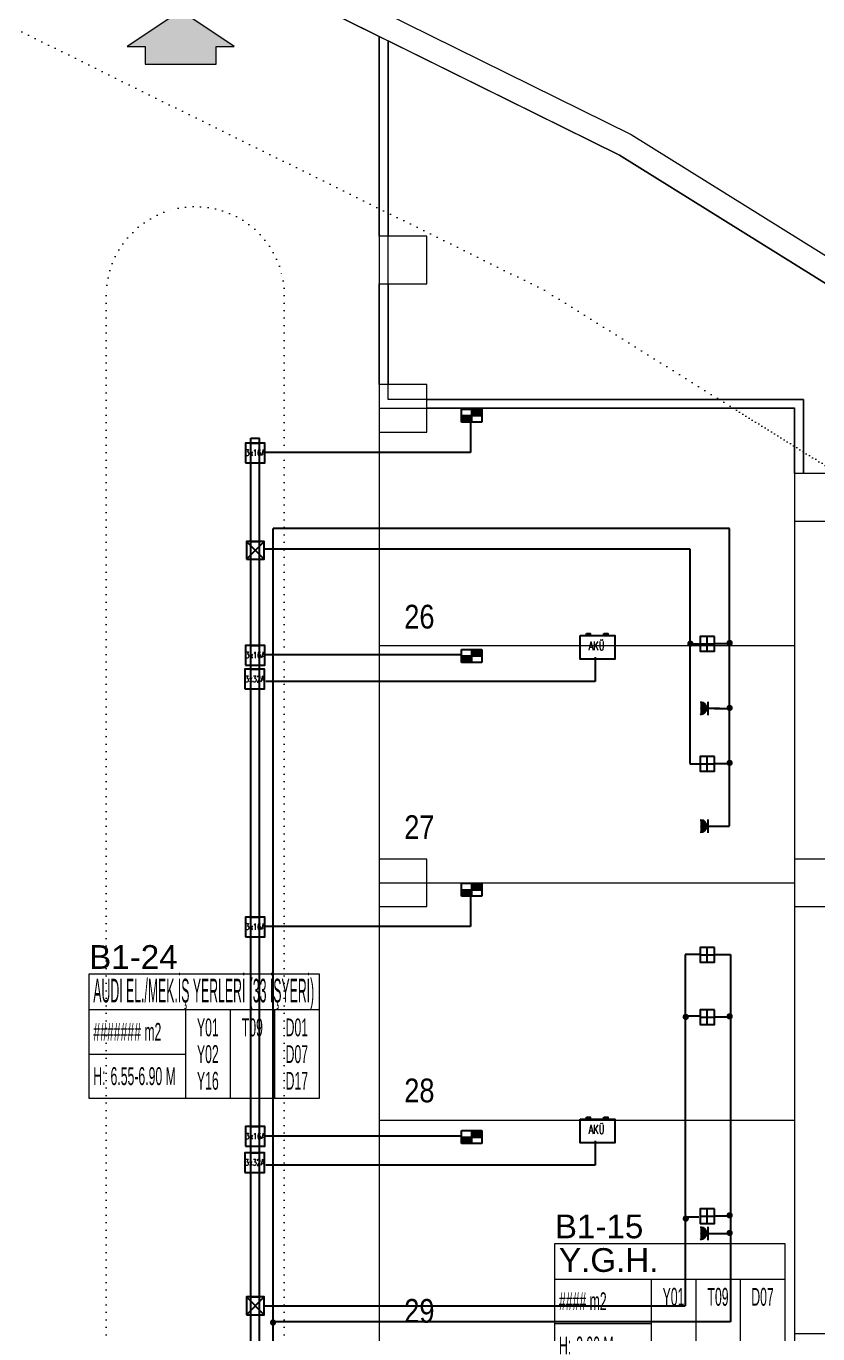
# Model space of a CAD drawing. Header units: metres. Extents: x -13194 to 152406, y -4219 to 19791.
# Drawn here: x 66100 to 67434, y 2480 to 4684 of the extents above; entities that cross this region are included whole.
import ezdxf
from ezdxf.enums import TextEntityAlignment as Align

# ---------------------------------------------------------------- set-up
doc = ezdxf.new("R2010")
doc.units = ezdxf.units.M
doc.header["$LTSCALE"] = 100
doc.header["$MEASUREMENT"] = 0
doc.linetypes.add('DOT2', pattern=[0.125, 0, -0.125])
doc.linetypes.add('HIDDEN', pattern=[0.375, 0.25, -0.125])
doc.layers.get('0').update_dxf_attribs({"color": 9, "lineweight": 9})
for name, color, linetype, lineweight in [('00', 9, 'Continuous', 9), ('01', 9, 'Continuous', 9), ('06D', 9, 'Continuous', 9), ('20', 9, 'DOT2', 9), ('21', 9, 'Continuous', 9), ('21_mahal200', 9, 'Continuous', 9), ('30', 41, 'Continuous', 9), ('E-BUSBAR', 7, 'Continuous', 30), ('E-DUVARA MONTE PRİZ KUTUSU', 7, 'Continuous', 30), ('E-EKİPMAN PANOSU', 7, 'Continuous', 30), ('E-KABLO', 7, 'Continuous', 30), ('E-KOMBİNE ETANŞ PRİZ (2x1 FAZ+4x3 FAZ)', 7, 'Continuous', 30), ('E-LINYE', 7, 'Continuous', 30), ('E-UPS PRİZ', 7, 'Continuous', 30)]:
    doc.layers.add(name, color=color, linetype=linetype, lineweight=lineweight)
doc.styles.add('Arial', font='arial.ttf', dxfattribs={"height": 2.5})
doc.styles.add('E-YAZI', font='txttw.shx')
doc.styles.add('MuuM_TEXT-STANDART', font='ARIALN.TTF')

# ---------------------------------------------------------------- blocks, each defined once
blk = doc.blocks.new('100_UPS PRİZ')
at = {"layer": 'E-UPS PRİZ', "color": 4}
for p, q in [((-1.22, 2.14), (1.28, 2.14)), ((0, 2.4), (0, 0))]:
    blk.add_line(p, q, dxfattribs=at)
at = {"layer": 'E-UPS PRİZ', "color": 4, "const_width": 1.2}
blk.add_lwpolyline([(-0.6, 3.58, 0.97398), (0.6, 3.58, 0.97398)], format="xyb", dxfattribs=at)
at = {"layer": 'E-UPS PRİZ', "color": 4}
blk.add_arc((0, 3.6), 1.2, 180.7551, 0.7551, dxfattribs=at)
blk = doc.blocks.new('10_DUVARA MONTE PRİZ KUTUSU')
at = {"layer": 'E-DUVARA MONTE PRİZ KUTUSU', "color": 4}
for p, q in [((24.5, 0), (-24.5, 0)), ((0, 24.5), (0, -24.5))]:
    blk.add_line(p, q, dxfattribs=at)
blk.add_lwpolyline([(-24.5, -24.5), (24.5, -24.5), (24.5, 24.5), (-24.5, 24.5)], close=True, dxfattribs=at)
blk = doc.blocks.new('BUSBAR ÇIKIŞ')
at = {"layer": 'E-BUSBAR'}
for p, q in [((-15, 30), (15, 0)), ((-15, 0), (15, 30))]:
    blk.add_line(p, q, dxfattribs=at)
at = {"layer": 'E-BUSBAR', "color": 5}
blk.add_line((-7.5, 30), (7.5, 30), dxfattribs=at)
blk.add_line((-7.5, 30), (7.5, 30), dxfattribs=at)
blk.add_lwpolyline([(-15, 0), (15, 0), (15, 30), (-15, 30)], close=True, dxfattribs=at)
blk = doc.blocks.new('E-3X16A BUSBAR CIKIS KUTUSU')
at = {"layer": 'E-BUSBAR', "color": 30}
blk.add_line((-83, 162), (82, 162), dxfattribs=at)
blk.add_line((-83, 162), (82, 162), dxfattribs=at)
at = {"layer": 'E-BUSBAR', "color": 6}
blk.add_lwpolyline([(-166, -168), (164, -168), (164, 162), (-166, 162)], close=True, dxfattribs=at)
at = {"layer": 'E-BUSBAR', "color": 6, "style": 'E-YAZI', "width": 0.7}
blk.add_text('3x16A', height=105, dxfattribs=at).set_placement((0, 0), align=Align.MIDDLE)
blk = doc.blocks.new('100_EKİPMAN PANOSU')
at = {"layer": 'E-EKİPMAN PANOSU', "color": 4}
for p, q in [((-3.07, 3.95), (3.07, 3.95)), ((-3.07, 0), (-3.07, 3.95)), ((0, 3.95), (0, 0)), ((3.07, 3.95), (3.07, 0)), ((-3.07, 1.97), (3.07, 1.97)), ((3.07, 0), (-3.07, 0))]:
    blk.add_line(p, q, dxfattribs=at)
for points in [[(0, 3.95), (3.07, 3.95), (0, 1.97), (3.07, 1.97)], [(-3.07, 1.97), (0, 1.97), (-3.07, 0), (0, 0)]]:
    blk.add_solid(points, dxfattribs=at)
blk = doc.blocks.new('E-AKU SARJ VE ENERJI UNITESI')
at = {"layer": 'E-KOMBİNE ETANŞ PRİZ (2x1 FAZ+4x3 FAZ)', "color": 2}
for points in [[(-290, 399), (290, 399), (290, 0), (-290, 0)], [(-186, 434), (-122, 434), (-122, 399), (-186, 399)], [(108, 434), (172, 434), (172, 399), (108, 399)]]:
    blk.add_lwpolyline(points, close=True, dxfattribs=at)
at = {"layer": 'E-KOMBİNE ETANŞ PRİZ (2x1 FAZ+4x3 FAZ)', "color": 2, "style": 'E-YAZI', "width": 0.7}
blk.add_text('AKÜ', height=147, dxfattribs=at).set_placement((-16, 243), align=Align.MIDDLE)
blk = doc.blocks.new('E-3X32A BUSBAR CIKIS KUTUSU')
at = {"layer": 'E-BUSBAR', "color": 2}
blk.add_line((-83, 162), (82, 162), dxfattribs=at)
blk.add_line((-83, 162), (82, 162), dxfattribs=at)
blk.add_lwpolyline([(-166, -168), (164, -168), (164, 162), (-166, 162)], close=True, dxfattribs=at)
at = {"layer": 'E-BUSBAR', "color": 2, "style": 'E-YAZI', "width": 0.7}
blk.add_text('3x32A', height=105, dxfattribs=at).set_placement((0, 0), align=Align.MIDDLE)
blk = doc.blocks.new('p-kolon_80x80')
blk.add_lwpolyline([(-40, -40), (40, -40), (40, 40), (-40, 40)], close=True)
blk = doc.blocks.new('1.bod.mimari.elk')
at = {"layer": '01'}
blk.add_lwpolyline([(10457.8, -3878), (10964.6, -4128.6), (11442.7, -4426.4), (12040, -4815.3), (12040, -4863), (11421.2, -4460.1), (10945.1, -4163.6), (10440.1, -3913.9)], close=True, dxfattribs=at)
for p in [(10580, -4340), (10580, -4590), (11280, -4740), (10580, -5390), (11280, -5390)]:
    blk.add_blockref('p-kolon_80x80', p, dxfattribs=at)
blk = doc.blocks.new('p-b1 tavan lejant')
at = {"layer": '30'}
blk.add_lwpolyline([(66440.1, -20283.9), (66540, -20333.3), (66540, -21000), (66620, -21000), (66620, -20960), (67240, -20960), (67240, -21150), (67305, -21150), (67305, -21720), (67240, -21720), (67240, -21800), (67320, -21800), (67320, -21735), (67535, -21735), (67535, -22520), (67240, -22520), (67240, -22980)], dxfattribs=at)
blk.add_lwpolyline([(66555, -20340.7), (66945.1, -20533.6), (67421.2, -20830.1), (68020, -21220), (68020, -21455), (67320, -21455), (67320, -21070), (67255, -21070), (67255, -20945), (66555, -20945)], close=True, dxfattribs=at)
blk = doc.blocks.new('p-işyeri')
at = {"color": 0, "const_width": 2}
blk.add_lwpolyline([(200, 0), (200, 700), (-200, 700), (-200, 0)], close=True, dxfattribs=at)
blk = doc.blocks.new('0-OK 2')
at = {"true_color": 0x4f4f4f}
blk.add_hatch(color=251, dxfattribs=at).paths.add_polyline_path([(0, 0), (120, 180), (120, 120), (180, 120), (180, -120), (120, -120), (120, -180)])
at = {"linetype": 'ByBlock', "lineweight": -2}
blk.add_lwpolyline([(180, -120), (180, 120), (120, 120), (120, 180), (0, 0), (120, -180), (120, -120)], close=True, dxfattribs=at)
blk.add_point((0, 0))
blk = doc.blocks.new('0_roomno2')
blk.add_lwpolyline([(19.38, -10.5), (0, -10.5), (0, 0), (19.38, 0)], close=True)
for points in [[(0, -3), (19.38, -3)], [(8.12, -3), (8.12, -10.5)], [(11.88, -3), (11.88, -10.5)], [(15.62, -3), (15.62, -10.5)], [(0, -6.75), (8.12, -6.75)]]:
    blk.add_lwpolyline(points)
at = {"style": 'MuuM_TEXT-STANDART', "width": 0.6}
blk.add_text('H:', height=1.5, dxfattribs=at).set_placement((0.35, -8.61), align=Align.MIDDLE_LEFT)
at = {"style": 'Arial'}
blk.add_attdef('ODANO', (0, 1.17), '', height=2, dxfattribs=at)
blk.add_attdef('MEKANADI', text='', height=2, dxfattribs=at).set_placement((0.35, -3), align=Align.BOTTOM_LEFT)
at = {"style": 'MuuM_TEXT-STANDART', "width": 0.6}
for tag, p in [('M2', (0.35, -4.88)), ('TEMIZTAVANYUKSEKLIGI', (1.8, -8.61))]:
    blk.add_attdef(tag, text='', height=1.5, dxfattribs=at).set_placement(p, align=Align.MIDDLE_LEFT)
for tag, p in [('YER01', (10, -4.5)), ('TAVAN01', (13.75, -4.5)), ('DUVAR01', (17.5, -4.5)), ('YER02', (10, -6.75)), ('TAVAN02', (13.75, -6.75)), ('DUVAR02', (17.5, -6.75)), ('YER03', (10, -9)), ('TAVAN03', (13.75, -9)), ('DUVAR03', (17.5, -9))]:
    blk.add_attdef(tag, text='', height=1.5, dxfattribs=at).set_placement(p, align=Align.MIDDLE_CENTER)
blk = doc.blocks.new('1.bod.mimari1.elk')
at = {"layer": '00'}
for points in [[(10540, -4300), (10540, -3963.27), (10555, -3970.69), (10555, -4300), (10540, -4300)], [(10540, -4550), (10540, -4380), (10555, -4380), (10555, -4550), (10540, -4550)]]:
    blk.add_lwpolyline(points, dxfattribs=at)
blk.add_lwpolyline([(10620, -4575), (11255, -4575), (11255, -4700), (11240, -4700), (11240, -4590), (10620, -4590), (10620, -4575), (10620, -4575)], close=True, dxfattribs=at)
at = {"layer": '06D', "linetype": 'DOT2'}
for points in [[(10080, -4400, -1), (10380, -4400, 0)], [(10080, -4400), (10080, -7740, 0.4390312), (10610, -8340), (11395.6, -8340)], [(10380, -4400), (10380, -7740, 0.4648838), (10610, -8040), (12425, -8040)]]:
    blk.add_lwpolyline(points, format="xyb", dxfattribs=at)
at = {"layer": '20'}
for points in [[(11313.16, -4700), (10818.48, -4391.06), (8921.11, -3452.7), (7718.56, -2913.06), (6516.01, -2373.42), (4675.61, -1723.48), (3791.04, -1488.82)], [(11136.56, -4590), (12116.71, -5194.47), (12552, -6338.67), (12552, -9327.81), (12425, -9504.28)]]:
    blk.add_lwpolyline(points, dxfattribs=at)
blk.add_blockref('p-b1 tavan lejant', (-56000, 16370))
at = {"layer": '06D', "color": 89, "linetype": 'HIDDEN', "true_color": 0x2e4d23, "rotation": 90}
for p in [(11240, -4790), (11240, -5190), (11240, -5590), (11240, -5990)]:
    blk.add_blockref('p-işyeri', p, dxfattribs=at)
at = {"layer": '21', "xscale": 0.5, "yscale": 0.5, "zscale": 0.5, "rotation": 270}
blk.add_blockref('0-OK 2', (10205.32, -3920.13), dxfattribs=at)
at = {"layer": '21_mahal200'}
ref = blk.add_blockref('0_roomno2', (10051.1, -5543.48), dxfattribs=dict(at, xscale=20, yscale=20, zscale=20))
ref.add_attrib('ODANO', 'B1-24', (10051.1, -5534.83), dxfattribs={"layer": '0', "height": 40, "style": 'Arial'})
ref.add_attrib('MEKANADI', 'AUDI EL./MEK.İŞ YERLERİ (33 İŞYERİ)', dxfattribs={"layer": '0', "height": 40, "style": 'Arial', "width": 0.37}).set_placement((10058.1, -5603.48), align=Align.BOTTOM_LEFT)
ref.add_attrib('M2', '####### m2', dxfattribs={"layer": '0', "height": 30, "style": 'MuuM_TEXT-STANDART', "width": 0.6}).set_placement((10058.1, -5640.98), align=Align.MIDDLE_LEFT)
ref.add_attrib('TEMIZTAVANYUKSEKLIGI', '6.55-6.90 M', dxfattribs={"layer": '0', "height": 30, "style": 'MuuM_TEXT-STANDART', "width": 0.6}).set_placement((10087.1, -5715.64), align=Align.MIDDLE_LEFT)
ref.add_attrib('YER01', 'Y01', dxfattribs={"layer": '0', "height": 30, "style": 'MuuM_TEXT-STANDART', "width": 0.6}).set_placement((10251.1, -5633.48), align=Align.MIDDLE_CENTER)
ref.add_attrib('TAVAN01', 'T09', dxfattribs={"layer": '0', "height": 30, "style": 'MuuM_TEXT-STANDART', "width": 0.6}).set_placement((10326.1, -5633.48), align=Align.MIDDLE_CENTER)
ref.add_attrib('DUVAR01', 'D01', dxfattribs={"layer": '0', "height": 30, "style": 'MuuM_TEXT-STANDART', "width": 0.6}).set_placement((10401.1, -5633.48), align=Align.MIDDLE_CENTER)
ref.add_attrib('YER02', 'Y02', dxfattribs={"layer": '0', "height": 30, "style": 'MuuM_TEXT-STANDART', "width": 0.6}).set_placement((10251.1, -5678.48), align=Align.MIDDLE_CENTER)
ref.add_attrib('DUVAR02', 'D07', dxfattribs={"layer": '0', "height": 30, "style": 'MuuM_TEXT-STANDART', "width": 0.6}).set_placement((10401.1, -5678.48), align=Align.MIDDLE_CENTER)
ref.add_attrib('YER03', 'Y16', dxfattribs={"layer": '0', "height": 30, "style": 'MuuM_TEXT-STANDART', "width": 0.6}).set_placement((10251.1, -5723.48), align=Align.MIDDLE_CENTER)
ref.add_attrib('DUVAR03', 'D17', dxfattribs={"layer": '0', "height": 30, "style": 'MuuM_TEXT-STANDART', "width": 0.6}).set_placement((10401.1, -5723.48), align=Align.MIDDLE_CENTER)
ref = blk.add_blockref('0_roomno2', (10835.94, -5997.57), dxfattribs=dict(at, xscale=20, yscale=20, zscale=20))
ref.add_attrib('ODANO', 'B1-15', (10835.94, -5988.92), dxfattribs={"layer": '0', "height": 40, "style": 'Arial'})
ref.add_attrib('MEKANADI', 'Y.G.H.', dxfattribs={"layer": '0', "height": 40, "style": 'Arial'}).set_placement((10842.94, -6057.57), align=Align.BOTTOM_LEFT)
ref.add_attrib('M2', '#### m2', dxfattribs={"layer": '0', "height": 30, "style": 'MuuM_TEXT-STANDART', "width": 0.6}).set_placement((10842.94, -6095.07), align=Align.MIDDLE_LEFT)
ref.add_attrib('TEMIZTAVANYUKSEKLIGI', '2.90 M', dxfattribs={"layer": '0', "height": 30, "style": 'MuuM_TEXT-STANDART', "width": 0.6}).set_placement((10871.94, -6169.73), align=Align.MIDDLE_LEFT)
ref.add_attrib('YER01', 'Y01', dxfattribs={"layer": '0', "height": 30, "style": 'MuuM_TEXT-STANDART', "width": 0.6}).set_placement((11035.94, -6087.57), align=Align.MIDDLE_CENTER)
ref.add_attrib('TAVAN01', 'T09', dxfattribs={"layer": '0', "height": 30, "style": 'MuuM_TEXT-STANDART', "width": 0.6}).set_placement((11110.94, -6087.57), align=Align.MIDDLE_CENTER)
ref.add_attrib('DUVAR01', 'D07', dxfattribs={"layer": '0', "height": 30, "style": 'MuuM_TEXT-STANDART', "width": 0.6}).set_placement((11185.94, -6087.57), align=Align.MIDDLE_CENTER)
at = {"layer": '21', "style": 'MuuM_TEXT-STANDART'}
for s, p in [('26', (10633.1, -4973.21)), ('27', (10633.1, -5327.95)), ('28', (10633.1, -5771.76)), ('29', (10633.1, -6143.23))]:
    blk.add_text(s, height=40, dxfattribs=at).set_placement(p, align=Align.BOTTOM_RIGHT)

msp = doc.modelspace()

# ---------------------------------------------------------------- linework, layer by layer
at = {"layer": 'E-BUSBAR', "color": 3}
for p, q in [((66478.5, 892.7), (66478.5, 3989.5)), ((66478.5, 892.7), (66478.5, 3989.5)), ((66478.5, 3989.5), (66493.5, 3989.5)), ((66493.5, 892.7), (66493.5, 3989.5)), ((66493.5, 892.7), (66493.5, 3989.5))]:
    msp.add_line(p, q, dxfattribs=at)
at = {"layer": 'E-KABLO', "color": 6}
for p, q in [((66849.2, 4018.3), (66849.2, 3965.3)), ((66849.2, 3965.3), (66501.6, 3965.3)), ((66833.2, 3624.3), (66501.6, 3624.3)), ((66849.2, 3219.3), (66849.2, 3166.3)), ((66849.2, 3166.3), (66501.6, 3166.3)), ((66833.2, 2813.3), (66501.6, 2813.3))]:
    msp.add_line(p, q, dxfattribs=at)
at = {"layer": 'E-KABLO', "color": 5}
for p, q in [((66502.1, 3803.1), (67218.9, 3803.1)), ((67218.9, 3803.1), (67218.9, 3441.1)), ((67218.9, 3642.9), (67235.5, 3642.9)), ((67218.9, 3440.7), (67235.5, 3440.7)), ((67236.3, 3119.1), (67210.6, 3119.1)), ((67210.6, 3119.1), (67210.6, 2527.1)), ((67236.3, 3015.4), (67210.6, 3015.4)), ((67233.9, 2676.7), (67210.6, 2676.7)), ((66500.9, 2527.1), (67210.6, 2527.1))]:
    msp.add_line(p, q, dxfattribs=at)
at = {"layer": 'E-KABLO', "color": 5, "const_width": 5.25}
for points in [[(67222.2, 3643.3, -1), (67216.9, 3643.3, -1)], [(67214.4, 3014.2, -1), (67209.1, 3014.2, -1)], [(67214.4, 2674.2, -1), (67209.1, 2674.2, -1)]]:
    msp.add_lwpolyline(points, format="xyb", close=True, dxfattribs=at)
at = {"layer": 'E-KABLO', "color": 4, "const_width": 5.25}
for points in [[(67288.4, 3644.4, -1), (67283.1, 3644.4, -1)], [(67288.4, 3535, -1), (67283.1, 3535, -1)], [(67288.4, 3442.3, -1), (67283.1, 3442.3, -1)], [(67288.4, 3015.2, -1), (67283.1, 3015.2, -1)], [(67288.4, 2679.7, -1), (67283.1, 2679.7, -1)], [(67288.4, 2650.1, -1), (67283.1, 2650.1, -1)], [(66513.5, 2499.2, 1), (66518.8, 2499.2, 1)]]:
    msp.add_lwpolyline(points, format="xyb", close=True, dxfattribs=at)
at = {"layer": 'E-KOMBİNE ETANŞ PRİZ (2x1 FAZ+4x3 FAZ)', "color": 2}
for p, q in [((67059.2, 3620.3), (67059.2, 3579.3)), ((67059.2, 3579.3), (66504.1, 3579.3)), ((67059.2, 2805.3), (67059.2, 2764.3)), ((67059.2, 2764.3), (66504.1, 2764.3))]:
    msp.add_line(p, q, dxfattribs=at)
at = {"layer": 'E-LINYE', "color": 4}
for p, q in [((67285.7, 3837.2), (66516.3, 3837.2)), ((66516.3, 774.7), (66516.3, 3837.2)), ((67285.7, 3336.5), (67285.7, 3837.2)), ((67261.2, 3643.6), (67284.9, 3643.6)), ((67260.2, 3534.2), (67285.7, 3534.2)), ((67261.2, 3441.4), (67284.9, 3441.4)), ((67260.2, 3335.5), (67285.7, 3335.5)), ((67261.2, 3119.5), (67287.3, 3119.5)), ((67287.3, 3119.5), (67287.3, 2500.3)), ((67261.2, 3014.4), (67284.9, 3014.4)), ((67261.2, 2678.9), (67284.9, 2678.9)), ((67260.2, 2649.3), (67285.7, 2649.3)), ((67287.3, 2500.3), (66516.3, 2500.3))]:
    msp.add_line(p, q, dxfattribs=at)

# ---------------------------------------------------------------- block references
at = {"layer": '06D'}
for name in ['1.bod.mimari.elk', '1.bod.mimari1.elk']:
    msp.add_blockref(name, (56155.2, 8630), dxfattribs=at)
at = {"layer": 'E-BUSBAR', "color": 4, "xscale": 0.1, "yscale": 0.1, "zscale": 0.1}
for name, p in [('E-3X16A BUSBAR CIKIS KUTUSU', (66486.1, 3965.1)), ('E-3X16A BUSBAR CIKIS KUTUSU', (66486.1, 3624.1)), ('E-3X32A BUSBAR CIKIS KUTUSU', (66485.2, 3583.9)), ('E-3X16A BUSBAR CIKIS KUTUSU', (66486.1, 3166.1)), ('E-3X16A BUSBAR CIKIS KUTUSU', (66486.1, 2813.1)), ('E-3X32A BUSBAR CIKIS KUTUSU', (66485.2, 2768.9))]:
    msp.add_blockref(name, p, dxfattribs=at)
at = {"layer": 'E-DUVARA MONTE PRİZ KUTUSU', "color": 3, "xscale": 0.5, "yscale": 0.5, "zscale": 0.5, "rotation": 180}
for p in [(67248.1, 3643), (67248.1, 3440.8), (67248.1, 3118.8), (67248.1, 3013.8), (67248.1, 2678.2)]:
    msp.add_blockref('10_DUVARA MONTE PRİZ KUTUSU', p, dxfattribs=at)
at = {"layer": 'E-EKİPMAN PANOSU', "xscale": 5.600000000000001, "yscale": 5.600000000000001, "zscale": 5.600000000000001}
for p in [(66850.9, 4016.6), (66850.9, 3611.6), (66850.9, 3217.6), (66850.9, 2800.6)]:
    msp.add_blockref('100_EKİPMAN PANOSU', p, dxfattribs=at)
at = {"layer": 'E-KABLO', "color": 6}
for p in [(66486.3, 3785.6), (66486.3, 2512.3)]:
    msp.add_blockref('BUSBAR ÇIKIŞ', p, dxfattribs=at)
at = {"layer": 'E-KOMBİNE ETANŞ PRİZ (2x1 FAZ+4x3 FAZ)', "color": 4, "xscale": 0.1, "yscale": 0.1, "zscale": 0.1}
for p in [(67063, 3617), (67063, 2802)]:
    msp.add_blockref('E-AKU SARJ VE ENERJI UNITESI', p, dxfattribs=at)
at = {"layer": 'E-UPS PRİZ', "xscale": -9, "yscale": 9, "zscale": 9, "rotation": 90}
for p in [(67268.4, 3534.3), (67268.4, 3335.7), (67268.4, 2649.4)]:
    msp.add_blockref('100_UPS PRİZ', p, dxfattribs=at)

doc.saveas('drawing.dxf')
